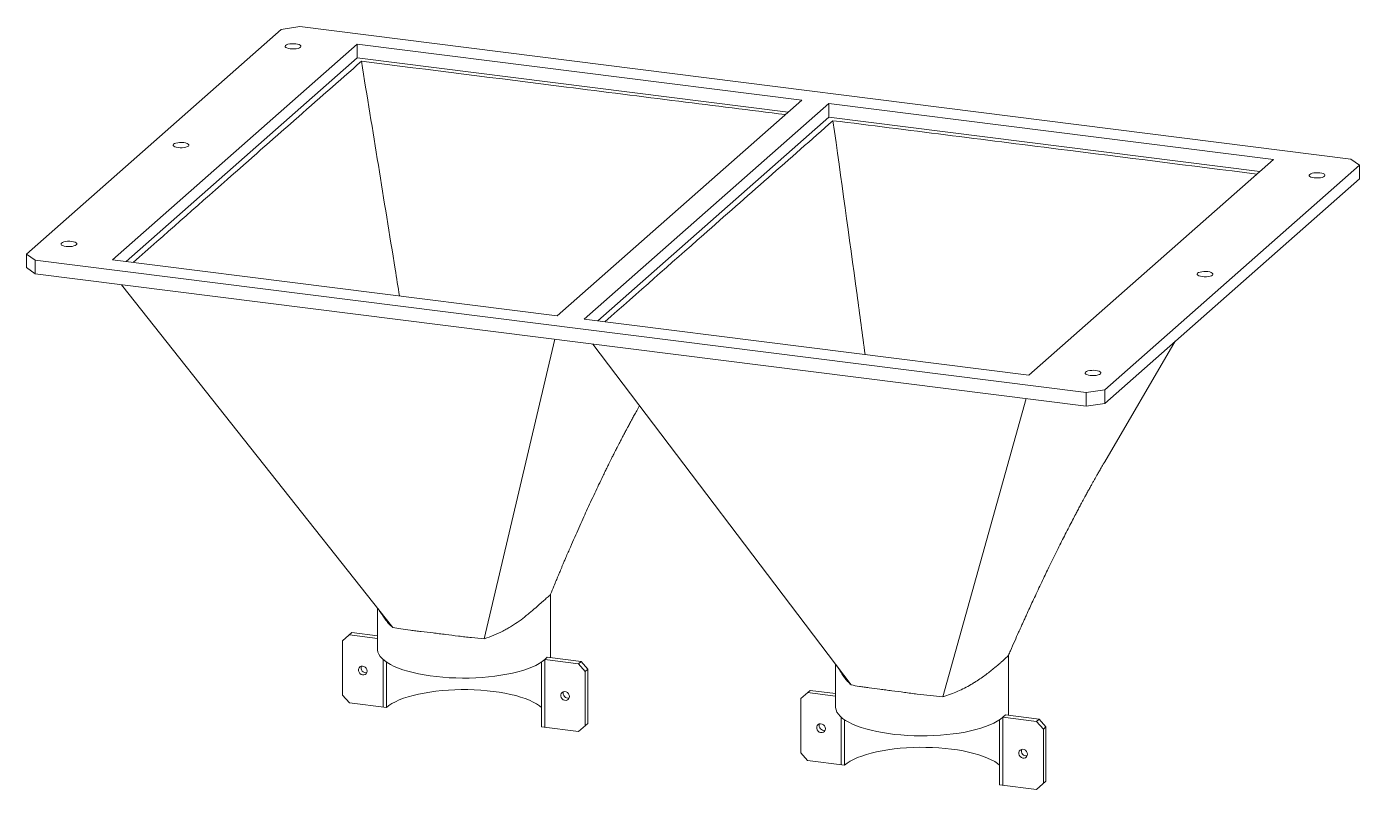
# Paper-space layout '_Dimetric' of a CAD drawing. Header units: millimetres. Extents: x -463 to 463, y -393 to 136.
import ezdxf

# ---------------------------------------------------------------- set-up
doc = ezdxf.new("R2010")
doc.units = ezdxf.units.MM

psp = doc.layouts.new('_Dimetric')

# ---------------------------------------------------------------- linework, layer by layer
at = {"color": 7, "linetype": 'Continuous', "lineweight": 15}
for p, q in [((-462.55, -21.38), (-285.78, 134.52)), ((-272.89, 136.46), (-285.78, 134.52)), ((456.74, 44.54), (-272.89, 136.46)), ((-233.19, 124.33), (-402.89, -25.34)), ((75.5, 85.44), (-233.19, 124.33)), ((-233.19, 124.33), (-233.19, 114.9)), ((-233.19, 114.9), (-393.54, -26.51)), ((66.14, 77.19), (-233.19, 114.9)), ((-94.21, -64.23), (75.5, 85.44)), ((94.21, 83.08), (-75.5, -66.58)), ((402.89, 44.19), (94.21, 83.08)), ((94.21, 83.08), (94.21, 73.65)), ((94.21, 73.65), (-66.14, -67.76)), ((393.54, 35.94), (94.21, 73.65)), ((233.19, -105.47), (402.89, 44.19)), ((462.55, 40.24), (285.78, -115.66)), ((462.55, 40.24), (456.74, 44.54)), ((462.55, 30.81), (462.55, 40.24)), ((285.78, -125.09), (462.55, 30.81)), ((-462.55, -21.38), (-456.74, -25.68)), ((-462.55, -30.81), (-462.55, -21.38)), ((-456.74, -25.68), (272.89, -117.6)), ((-456.74, -25.68), (-456.74, -35.11)), ((-402.89, -25.34), (-94.21, -64.23)), ((-456.74, -35.11), (-462.55, -30.81)), ((-456.74, -35.11), (272.89, -127.03)), ((-396.63, -42.68), (-208.39, -280.67)), ((-75.5, -66.58), (233.19, -105.47)), ((-95.84, -80.58), (-144.87, -288.45)), ((285.81, -165.56), (334.66, -81.98)), ((-69.53, -83.89), (109.84, -320.54)), ((272.89, -117.6), (285.78, -115.66)), ((272.89, -127.03), (272.89, -117.6)), ((285.78, -115.66), (285.78, -125.09)), ((-37.11, -126.66), (-39.1, -130.24)), ((231.27, -121.79), (173.5, -328.78)), ((285.78, -125.09), (272.89, -127.03)), ((-99.02, -301.59), (-99.02, -257.86)), ((-219.02, -267.23), (-219.02, -295.81)), ((-236.76, -284.24), (-243.21, -289.92)), ((-219.02, -288.25), (-238.53, -285.79)), ((-219.02, -286.47), (-236.76, -284.24)), ((-243.21, -289.92), (-243.21, -327.63)), ((-215.15, -302.88), (-215.15, -335.88)), ((-212.81, -304.67), (-212.81, -336.18)), ((-105.23, -349.73), (-105.23, -304.67)), ((-101.13, -301.32), (-102.9, -302.88)), ((-102.9, -302.88), (-102.9, -350.02)), ((-79.51, -305.83), (-102.9, -302.88)), ((-77.74, -304.27), (-101.13, -301.32)), ((-79.51, -305.83), (-77.74, -304.27)), ((-77.74, -304.27), (-73.07, -309.57)), ((219.02, -341.66), (219.02, -299.66)), ((-74.83, -311.13), (-79.51, -305.83)), ((-73.07, -309.57), (-74.83, -311.13)), ((-74.83, -348.84), (-74.83, -311.13)), ((-73.07, -347.29), (-73.07, -309.57)), ((99.02, -306.26), (99.02, -335.88)), ((-243.21, -327.63), (-238.53, -332.93)), ((-238.53, -332.93), (-212.81, -336.18)), ((81.28, -324.3), (74.83, -329.99)), ((74.83, -329.99), (74.83, -367.7)), ((99.02, -328.32), (79.51, -325.86)), ((99.02, -326.54), (81.28, -324.3)), ((216.91, -341.39), (215.15, -342.95)), ((240.3, -344.34), (216.91, -341.39)), ((-105.23, -349.73), (-79.51, -352.97)), ((-79.51, -352.97), (-73.07, -347.29)), ((102.9, -342.95), (102.9, -375.95)), ((105.23, -344.74), (105.23, -376.25)), ((212.81, -389.8), (212.81, -344.74)), ((215.15, -390.09), (215.15, -342.95)), ((238.53, -345.9), (215.15, -342.95)), ((238.53, -345.9), (240.3, -344.34)), ((243.21, -351.2), (238.53, -345.9)), ((240.3, -344.34), (244.98, -349.64)), ((244.98, -349.64), (243.21, -351.2)), ((243.21, -388.91), (243.21, -351.2)), ((244.98, -387.35), (244.98, -349.64)), ((74.83, -367.7), (79.51, -373)), ((79.51, -373), (105.23, -376.25)), ((238.53, -393.04), (244.98, -387.35)), ((212.81, -389.8), (238.53, -393.04))]:
    psp.add_line(p, q, dxfattribs=at)
at = {"color": 7, "linetype": 'Continuous', "lineweight": 15, "flags": 128}
for points in [[(-279.62, 121.09), (-278.22, 120.98), (-276.79, 121), (-275.41, 121.14), (-274.19, 121.39), (-273.21, 121.74), (-272.53, 122.16), (-272.2, 122.63), (-272.25, 123.1), (-272.66, 123.56), (-273.42, 123.97), (-274.47, 124.3), (-275.73, 124.52), (-277.13, 124.63), (-278.56, 124.62), (-279.94, 124.48), (-281.16, 124.23), (-282.14, 123.88), (-282.82, 123.46), (-283.15, 122.99), (-283.1, 122.51), (-282.69, 122.05), (-281.93, 121.65), (-280.89, 121.32), (-279.62, 121.09)], [(-357.4, 52.5), (-356, 52.39), (-354.57, 52.4), (-353.19, 52.54), (-351.97, 52.79), (-350.99, 53.14), (-350.31, 53.56), (-349.98, 54.03), (-350.03, 54.51), (-350.44, 54.97), (-351.2, 55.37), (-352.25, 55.7), (-353.51, 55.93), (-354.91, 56.04), (-356.35, 56.02), (-357.72, 55.88), (-358.94, 55.63), (-359.92, 55.28), (-360.6, 54.86), (-360.93, 54.39), (-360.89, 53.92), (-360.47, 53.46), (-359.71, 53.05), (-358.67, 52.72), (-357.4, 52.5)], [(431.29, 31.53), (432.69, 31.42), (434.13, 31.43), (435.5, 31.57), (436.72, 31.82), (437.71, 32.17), (438.38, 32.59), (438.71, 33.06), (438.67, 33.54), (438.25, 34), (437.5, 34.4), (436.45, 34.73), (435.18, 34.96), (433.79, 35.07), (432.35, 35.05), (430.98, 34.91), (429.76, 34.66), (428.77, 34.31), (428.09, 33.89), (427.77, 33.42), (427.81, 32.95), (428.23, 32.49), (428.98, 32.08), (430.03, 31.75), (431.29, 31.53)], [(-435.18, -16.1), (-433.79, -16.21), (-432.35, -16.19), (-430.98, -16.06), (-429.76, -15.8), (-428.77, -15.46), (-428.09, -15.03), (-427.77, -14.57), (-427.81, -14.09), (-428.23, -13.63), (-428.98, -13.22), (-430.03, -12.9), (-431.29, -12.67), (-432.69, -12.56), (-434.13, -12.58), (-435.5, -12.71), (-436.72, -12.97), (-437.71, -13.32), (-438.38, -13.74), (-438.71, -14.2), (-438.67, -14.68), (-438.25, -15.14), (-437.5, -15.55), (-436.45, -15.87), (-435.18, -16.1)], [(353.51, -37.07), (354.91, -37.18), (356.35, -37.16), (357.72, -37.03), (358.94, -36.77), (359.92, -36.43), (360.6, -36), (360.93, -35.54), (360.89, -35.06), (360.47, -34.6), (359.71, -34.19), (358.67, -33.87), (357.4, -33.64), (356, -33.53), (354.57, -33.55), (353.19, -33.68), (351.97, -33.94), (350.99, -34.29), (350.31, -34.71), (349.98, -35.17), (350.03, -35.65), (350.44, -36.11), (351.2, -36.52), (352.25, -36.84), (353.51, -37.07)], [(275.73, -105.67), (277.13, -105.78), (278.56, -105.76), (279.94, -105.62), (281.16, -105.37), (282.14, -105.02), (282.82, -104.6), (283.15, -104.13), (283.1, -103.66), (282.69, -103.2), (281.93, -102.79), (280.89, -102.46), (279.62, -102.24), (278.22, -102.13), (276.79, -102.14), (275.41, -102.28), (274.19, -102.53), (273.21, -102.88), (272.53, -103.3), (272.2, -103.77), (272.25, -104.25), (272.66, -104.71), (273.42, -105.11), (274.47, -105.44), (275.73, -105.67)], [(-102.9, -302.88), (-104.68, -304.29), (-106.79, -305.66), (-109.21, -306.96), (-111.91, -308.2), (-114.89, -309.36), (-118.14, -310.45), (-121.62, -311.45), (-125.32, -312.36), (-129.22, -313.17), (-133.29, -313.88), (-137.52, -314.48), (-141.87, -314.98), (-146.32, -315.36), (-150.84, -315.63), (-155.42, -315.78), (-160.01, -315.81), (-164.6, -315.72), (-169.16, -315.52), (-173.66, -315.21), (-178.07, -314.78), (-182.37, -314.24), (-186.53, -313.59), (-190.53, -312.83), (-194.35, -311.98), (-197.96, -311.03), (-201.34, -309.99), (-204.47, -308.87), (-207.33, -307.67), (-209.92, -306.4), (-212.2, -305.07), (-214.17, -303.69), (-215.82, -302.26), (-217.13, -300.79), (-218.1, -299.29), (-218.73, -297.78), (-219.01, -296.25), (-219.02, -295.81)], [(-226.14, -310.93), (-226.3, -309.91), (-226.78, -308.96), (-227.51, -308.19), (-228.43, -307.67), (-229.43, -307.46), (-230.4, -307.58), (-231.24, -308.03), (-231.85, -308.75), (-232.18, -309.66), (-232.18, -310.67), (-231.85, -311.66), (-231.24, -312.54), (-230.4, -313.2), (-229.43, -313.57), (-228.43, -313.61), (-227.51, -313.32), (-226.78, -312.73), (-226.3, -311.9), (-226.14, -310.93)], [(-105.23, -336.18), (-106.61, -335.07), (-108.63, -333.72), (-110.96, -332.43), (-113.58, -331.21), (-116.49, -330.05), (-119.66, -328.98), (-123.07, -327.99), (-126.7, -327.1), (-130.53, -326.3), (-134.53, -325.61), (-138.69, -325.02), (-142.97, -324.55), (-147.36, -324.18), (-151.81, -323.94), (-156.31, -323.81), (-160.82, -323.79), (-165.33, -323.9), (-169.79, -324.12), (-174.19, -324.46), (-178.49, -324.92), (-182.68, -325.48), (-186.72, -326.16), (-190.59, -326.93), (-194.26, -327.81), (-197.72, -328.77), (-200.93, -329.83), (-203.89, -330.97), (-206.57, -332.18), (-208.96, -333.45), (-211.05, -334.79), (-212.81, -336.18)], [(-85.82, -328.6), (-85.99, -327.59), (-86.47, -326.64), (-87.2, -325.86), (-88.12, -325.34), (-89.12, -325.14), (-90.09, -325.26), (-90.92, -325.71), (-91.54, -326.43), (-91.86, -327.34), (-91.86, -328.35), (-91.54, -329.34), (-90.92, -330.22), (-90.09, -330.87), (-89.12, -331.24), (-88.12, -331.29), (-87.2, -331), (-86.47, -330.4), (-85.99, -329.58), (-85.82, -328.6)], [(215.15, -342.95), (213.36, -344.36), (211.25, -345.73), (208.84, -347.03), (206.13, -348.27), (203.15, -349.43), (199.9, -350.52), (196.42, -351.52), (192.72, -352.43), (188.82, -353.24), (184.75, -353.95), (180.52, -354.55), (176.17, -355.05), (171.72, -355.43), (167.2, -355.69), (162.62, -355.84), (158.03, -355.88), (153.44, -355.79), (148.88, -355.59), (144.38, -355.28), (139.97, -354.85), (135.67, -354.3), (131.51, -353.65), (127.51, -352.9), (123.69, -352.05), (120.08, -351.1), (116.7, -350.06), (113.57, -348.94), (110.71, -347.74), (108.13, -346.47), (105.84, -345.14), (103.87, -343.76), (102.22, -342.33), (100.91, -340.86), (99.94, -339.36), (99.31, -337.85), (99.03, -336.32), (99.02, -335.88)], [(91.9, -351), (91.74, -349.98), (91.26, -349.03), (90.53, -348.26), (89.61, -347.74), (88.61, -347.53), (87.64, -347.65), (86.81, -348.1), (86.19, -348.82), (85.87, -349.73), (85.87, -350.74), (86.19, -351.73), (86.81, -352.61), (87.64, -353.26), (88.61, -353.63), (89.61, -353.68), (90.53, -353.39), (91.26, -352.8), (91.74, -351.97), (91.9, -351)], [(105.23, -376.25), (106.99, -374.86), (109.08, -373.52), (111.47, -372.25), (114.15, -371.04), (117.11, -369.9), (120.33, -368.84), (123.78, -367.88), (127.46, -367), (131.32, -366.22), (135.36, -365.55), (139.55, -364.99), (143.85, -364.53), (148.25, -364.19), (152.72, -363.97), (157.22, -363.86), (161.73, -363.88), (166.23, -364.01), (170.69, -364.25), (175.07, -364.62), (179.35, -365.09), (183.51, -365.68), (187.51, -366.37), (191.34, -367.17), (194.98, -368.06), (198.39, -369.05), (201.55, -370.12), (204.46, -371.28), (207.08, -372.5), (209.41, -373.79), (211.43, -375.14), (212.81, -376.25)], [(232.22, -368.67), (232.05, -367.66), (231.58, -366.71), (230.84, -365.93), (229.92, -365.41), (228.93, -365.2), (227.96, -365.33), (227.12, -365.78), (226.5, -366.49), (226.18, -367.41), (226.18, -368.42), (226.5, -369.41), (227.12, -370.29), (227.96, -370.94), (228.93, -371.31), (229.92, -371.35), (230.84, -371.06), (231.58, -370.47), (232.05, -369.65), (232.22, -368.67)]]:
    psp.add_lwpolyline(points, dxfattribs=at)
at = {"color": 7, "linetype": 'Continuous', "lineweight": 15}
for centre, radius, start, end in [((-115.41, -247.29), 18.86, 306.88061, 315.93863), ((-227.02, -308.64), 3.41, 161.23576, 281.58348), ((-86.71, -326.32), 3.41, 161.23576, 281.58348), ((91.02, -348.71), 3.41, 161.23576, 281.58348), ((231.33, -366.39), 3.41, 161.23576, 281.58348)]:
    psp.add_arc(centre, radius, start, end, dxfattribs=at)
for points, knots in [([(-230.16, 112.42), (-245.72, 98.74), (-276.83, 71.36), (-329.62, 24.84), (-366.78, -8.01), (-388.44, -27.16)], [0, 0, 0, 0, 0.294261, 0.588523, 1, 1, 1, 1]), ([(64.07, 75.36), (39.46, 78.46), (-11.19, 84.86), (-109.25, 97.22), (-182.73, 106.46), (-230.16, 112.42)], [0, 0, 0, 0, 0.250963, 0.516542, 1, 1, 1, 1]), ([(-203.8, -50.42), (-204.79, -44.27), (-213.5, 10.04), (-222.33, 64.3), (-230.16, 112.42)], [0, 0, 0, 0, 0.113134, 1, 1, 1, 1]), ([(97.18, 71.18), (82.17, 57.98), (52.15, 31.56), (-0.64, -14.96), (-38.35, -48.29), (-61.1, -68.4)], [0, 0, 0, 0, 0.283935, 0.56787, 1, 1, 1, 1]), ([(97.18, 71.18), (123.23, 67.91), (175.34, 61.36), (273.44, 49.01), (345.47, 39.91), (391.46, 34.11)], [0, 0, 0, 0, 0.265527, 0.531054, 1, 1, 1, 1]), ([(97.18, 71.18), (102.76, 30.9), (110.24, -23.19), (117.63, -77.33), (119.51, -91.15)], [0, 0, 0, 0, 0.744595, 1, 1, 1, 1]), ([(-99.04, -257.91), (-99, -257.81), (-98.18, -255.81), (-96.82, -252.52), (-95.06, -248.29), (-93.76, -245.17), (-92.75, -242.76), (-91.92, -240.79), (-91.13, -238.91), (-90.26, -236.86), (-89.29, -234.59), (-87.56, -230.54), (-85.17, -224.98), (-82.19, -218.17), (-79.33, -211.7), (-76.58, -205.57), (-73.78, -199.43), (-71.07, -193.53), (-68.25, -187.49), (-65.42, -181.51), (-62.99, -176.46), (-60.98, -172.32), (-59.43, -169.18), (-57.81, -165.9), (-56.24, -162.75), (-54.83, -159.96), (-53.84, -158.01), (-53.01, -156.37), (-52.16, -154.71), (-51.14, -152.72), (-50.01, -150.54), (-48.94, -148.49), (-48.02, -146.75), (-47.26, -145.3), (-46.58, -144.02), (-45.83, -142.61), (-44.83, -140.73), (-43.61, -138.47), (-42.22, -135.91), (-40.74, -133.2), (-39.67, -131.27), (-39.1, -130.24)], [0, 0, 0, 0, 0.002079, 0.042508, 0.069978, 0.092123, 0.108883, 0.121156, 0.134183, 0.148785, 0.164979, 0.182528, 0.23531, 0.28406, 0.329581, 0.375656, 0.417985, 0.463489, 0.510275, 0.554151, 0.601231, 0.628759, 0.652479, 0.677033, 0.709352, 0.730278, 0.746555, 0.758372, 0.771818, 0.789462, 0.810261, 0.829236, 0.843818, 0.856759, 0.868228, 0.878844, 0.8959, 0.921603, 0.943658, 0.969753, 1, 1, 1, 1]), ([(218.96, -299.91), (219.4, -298.9), (220.83, -295.62), (223.2, -290.28), (225.6, -284.9), (227.38, -280.95), (228.58, -278.29), (229.7, -275.81), (230.91, -273.17), (232.42, -269.85), (234.28, -265.81), (236.5, -261.03), (238.92, -255.85), (241.37, -250.65), (243.77, -245.61), (245.97, -241.04), (248.23, -236.38), (250.7, -231.33), (253.32, -226.05), (255.91, -220.87), (258.45, -215.85), (260.98, -210.92), (263.41, -206.23), (265.43, -202.38), (267.18, -199.07), (268.6, -196.4), (269.83, -194.1), (270.86, -192.2), (271.89, -190.29), (273.13, -188.01), (274.53, -185.45), (275.89, -182.99), (277.1, -180.83), (278.01, -179.18), (278.82, -177.74), (279.67, -176.23), (280.8, -174.25), (282.2, -171.78), (283.9, -168.83), (285.14, -166.71), (285.81, -165.56)], [0, 0, 0, 0, 0.020506, 0.066656, 0.108114, 0.129631, 0.146699, 0.162128, 0.179994, 0.200351, 0.229764, 0.262185, 0.297905, 0.33637, 0.371824, 0.402962, 0.431736, 0.47012, 0.509926, 0.545523, 0.582353, 0.620844, 0.65605, 0.688758, 0.710405, 0.733903, 0.752375, 0.765379, 0.779788, 0.799498, 0.82207, 0.843993, 0.861797, 0.877639, 0.886844, 0.900398, 0.91839, 0.940909, 0.968066, 1, 1, 1, 1]), ([(-101.86, -260.4), (-101.43, -260.03), (-100.57, -259.29), (-99.72, -258.58), (-99.17, -258.11), (-99.09, -257.97), (-99.05, -257.91)], [0, 0, 0, 0, 0.253835, 0.510555, 0.771091, 1, 1, 1, 1]), ([(-218.74, -267.59), (-218.65, -267.7), (-218.49, -267.91), (-217.95, -268.62), (-217.2, -269.69), (-216.69, -270.42), (-216.37, -270.9), (-216.02, -271.42), (-215.49, -272.24), (-215.02, -272.96), (-214.73, -273.43), (-214.69, -273.49)], [0, 0, 0, 0, 0.214141, 0.392454, 0.536664, 0.643767, 0.694674, 0.755097, 0.850159, 0.979135, 1, 1, 1, 1]), ([(-144.87, -288.45), (-142.6, -287.71), (-140.39, -286.89), (-136.09, -285.11), (-134, -284.14), (-130.96, -282.59), (-129.96, -282.05), (-127.98, -280.94), (-127.01, -280.37), (-124.17, -278.62), (-122.37, -277.42), (-118.91, -274.96), (-117.27, -273.7), (-114.91, -271.82), (-114.14, -271.19), (-112.64, -269.94), (-111.92, -269.32), (-109.82, -267.51), (-108.53, -266.35), (-106.15, -264.22), (-105.06, -263.24), (-104.09, -262.37)], [0, 0, 0, 0, 0.125, 0.125, 0.25, 0.25, 0.3125, 0.3125, 0.375, 0.375, 0.5, 0.5, 0.625, 0.625, 0.6875, 0.6875, 0.75, 0.75, 0.875, 0.875, 1, 1, 1, 1]), ([(-101.86, -260.4), (-102.2, -260.73), (-102.55, -261.06), (-103.3, -261.72), (-103.69, -262.04), (-104.09, -262.37)], [0.47729558, 0.47729558, 0.47729558, 0.47729558, 0.5, 0.5, 0.52270442, 0.52270442, 0.52270442, 0.52270442]), ([(-214.64, -273.46), (-214.35, -273.94), (-213.42, -275.46), (-211.38, -277.9), (-209.39, -279.74), (-208.39, -280.67)], [0, 0, 0, 0, 0.1827755, 0.589705, 1, 1, 1, 1]), ([(-208.39, -280.67), (-206.68, -281.05), (-204.8, -281.39), (-200.72, -282.02), (-198.51, -282.31), (-195.55, -282.68), (-194.94, -282.76), (-193.71, -282.9), (-193.09, -282.98), (-191.21, -283.2), (-189.93, -283.35), (-186.01, -283.81), (-183.29, -284.13), (-179.76, -284.55), (-179.04, -284.64), (-177.6, -284.81), (-176.87, -284.9), (-174.68, -285.17), (-173.21, -285.35), (-168.79, -285.9), (-165.82, -286.28), (-161.31, -286.82), (-159.8, -287), (-156.77, -287.34), (-155.26, -287.51), (-150.77, -287.97), (-147.81, -288.24), (-144.87, -288.45)], [0, 0, 0, 0, 0.125, 0.125, 0.25, 0.25, 0.28125, 0.28125, 0.3125, 0.3125, 0.375, 0.375, 0.5, 0.5, 0.53125, 0.53125, 0.5625, 0.5625, 0.625, 0.625, 0.75, 0.75, 0.8125, 0.8125, 0.875, 0.875, 1, 1, 1, 1]), ([(218.93, -299.9), (218.92, -299.94), (218.86, -300.21), (218.2, -300.88), (217.01, -302), (215.83, -303.06), (214.4, -304.32), (212.73, -305.77), (210.81, -307.42), (208.52, -309.33), (205.81, -311.51), (202.66, -313.93), (199.21, -316.38), (195.92, -318.53), (192.36, -320.67), (188.52, -322.77), (183.79, -325.01), (178.79, -327.06), (175.27, -328.21), (173.5, -328.78)], [0, 0, 0, 0, 0.017731, 0.118308, 0.169292, 0.221014, 0.271306, 0.322014, 0.373121, 0.425144, 0.487177, 0.549692, 0.613524, 0.677755, 0.719208, 0.78808, 0.857447, 0.92843, 1, 1, 1, 1]), ([(99.47, -306.85), (99.6, -307.02), (99.82, -307.33), (100.25, -307.93), (100.77, -308.7), (101.38, -309.63), (102.04, -310.67), (102.69, -311.7), (103.16, -312.51), (103.34, -312.81)], [0, 0, 0, 0, 0.205611, 0.370864, 0.496858, 0.615822, 0.750509, 0.907422, 1, 1, 1, 1]), ([(109.84, -320.54), (108.99, -319.73), (107.28, -318.12), (105.11, -315.53), (103.93, -313.7), (103.35, -312.8)], [0, 0, 0, 0, 0.334431, 0.670902, 1, 1, 1, 1]), ([(173.5, -328.78), (170.57, -328.58), (167.62, -328.31), (161.69, -327.68), (158.7, -327.32), (154.93, -326.84), (154.17, -326.74), (152.66, -326.54), (151.91, -326.44), (149.66, -326.15), (148.18, -325.95), (143.76, -325.35), (140.87, -324.97), (137.33, -324.5), (136.62, -324.41), (135.22, -324.22), (134.52, -324.13), (132.44, -323.86), (131.09, -323.69), (127.14, -323.19), (124.64, -322.87), (121.07, -322.4), (119.91, -322.24), (117.66, -321.92), (116.58, -321.76), (113.47, -321.26), (111.57, -320.92), (109.84, -320.54)], [0, 0, 0, 0, 0.125, 0.125, 0.25, 0.25, 0.28125, 0.28125, 0.3125, 0.3125, 0.375, 0.375, 0.5, 0.5, 0.53125, 0.53125, 0.5625, 0.5625, 0.625, 0.625, 0.75, 0.75, 0.8125, 0.8125, 0.875, 0.875, 1, 1, 1, 1])]:
    psp.add_open_spline(points, degree=3, knots=knots, dxfattribs=at)

doc.saveas('drawing.dxf')
